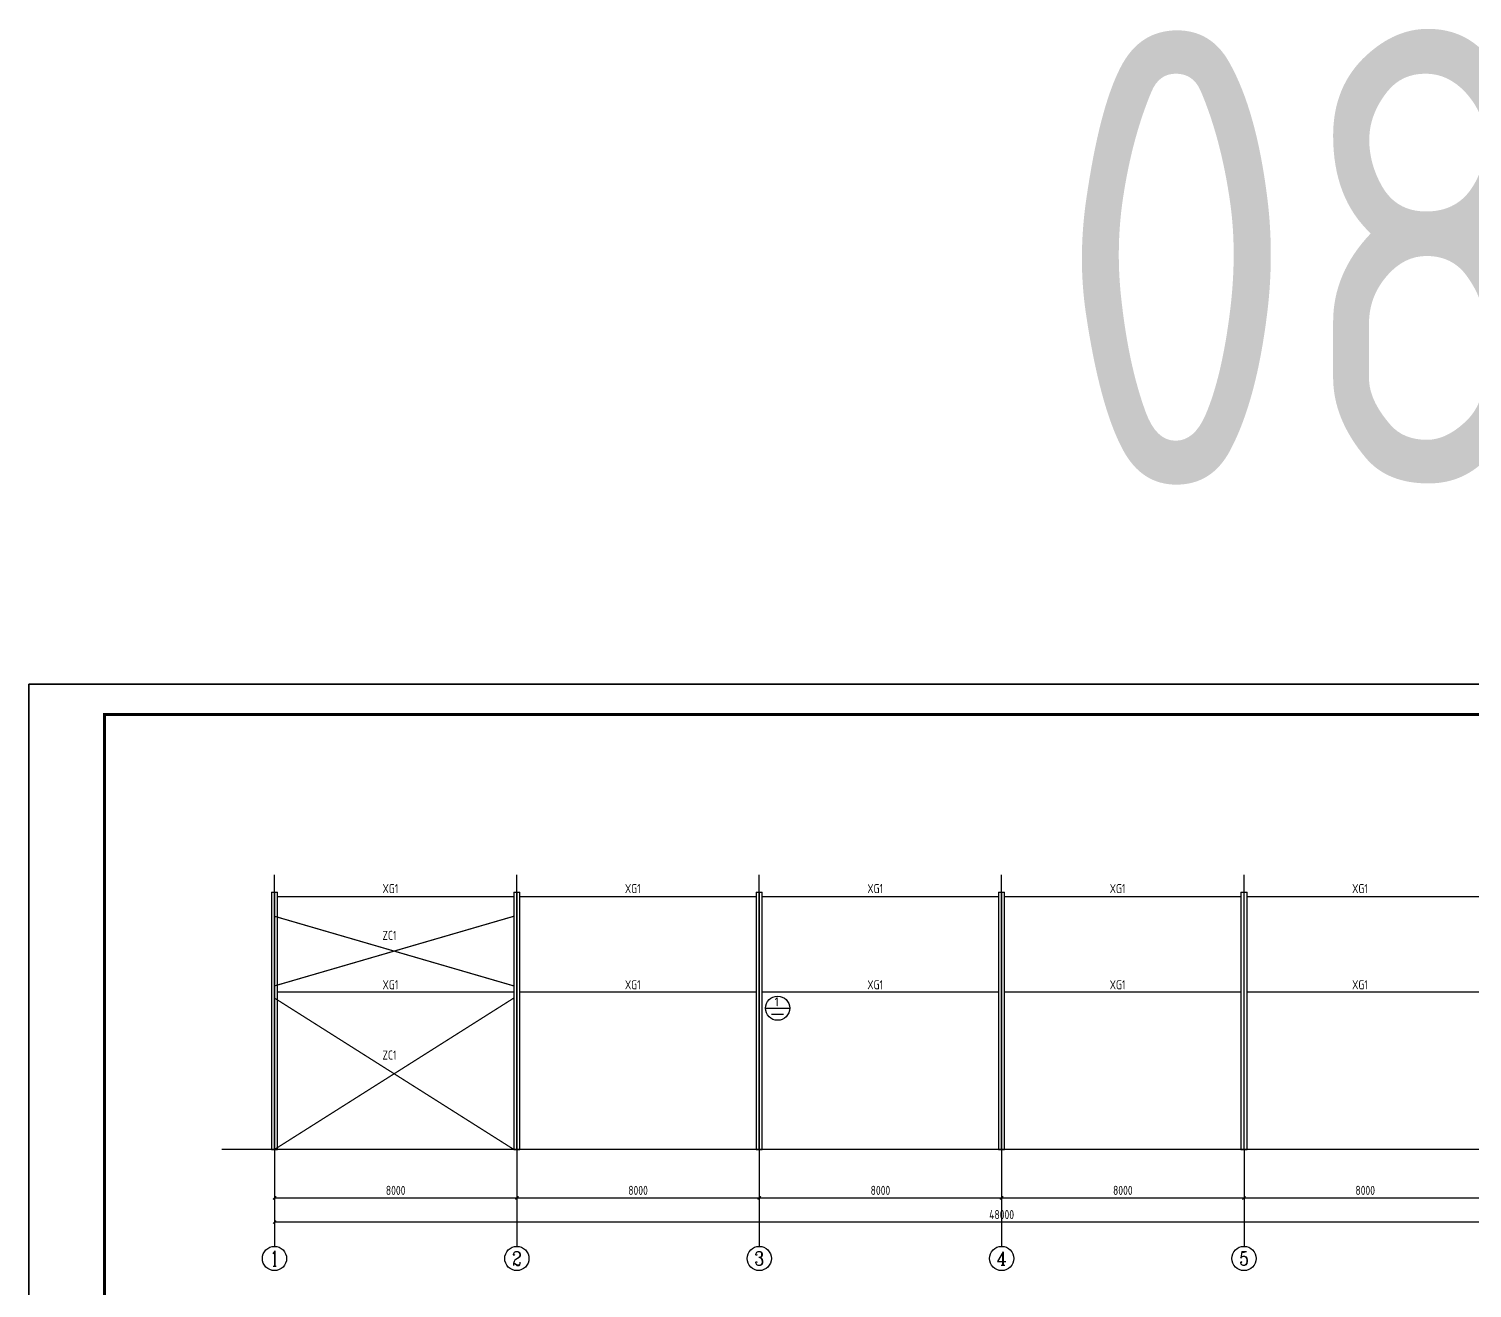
# Model space of a CAD drawing. Header units: millimetres. Extents: x 866561 to 877878, y 40199 to 44891.
# Drawn here: x 873151 to 873627.3, y 40601 to 41016.8 of the extents above; entities that cross this region are included whole.
import ezdxf
from ezdxf.enums import TextEntityAlignment as Align

# ---------------------------------------------------------------- set-up
doc = ezdxf.new("R2010")
doc.units = ezdxf.units.MM
doc.header["$LTSCALE"] = 1000
doc.header["$MEASUREMENT"] = 0
doc.linetypes.add('DOTE', pattern=[2.42, 2, -0.2, 0.02, -0.2])
for name, color, linetype in [('AXIS', 3, 'Continuous'), ('AXIS_TEXT', 7, 'Continuous'), ('DIM', 7, 'Continuous'), ('DOTE', 1, 'DOTE'), ('M_Prof', 2, 'Continuous'), ('支撑', 6, 'Continuous'), ('柱集中标注', 2, 'Continuous'), ('梁集中标注', 2, 'Continuous'), ('索引符号标注', 253, 'Continuous')]:
    doc.layers.add(name, color=color, linetype=linetype)
doc.styles.add('_TCH_AXIS', font='COMPLEX', dxfattribs={"bigfont": 'GBCBIG'})
doc.styles.add('COMPLEX', font='COMPLEX')
doc.styles.add('GBHZ', font='gbenor.shx', dxfattribs={"width": 0.9, "bigfont": 'gbcbig.shx'})
doc.dimstyles.new('Y100', dxfattribs={"dimscale": 0, "dimtxt": 3, "dimasz": 0.01, "dimexe": 1.2, "dimexo": 2, "dimgap": 1, "dimtad": 1, "dimdec": 0, "dimlfac": 100, "dimzin": 0, "dimdsep": 46, "dimtxsty": 'GBHZ', "dimblk": 'DX', "dimcen": 0.09, "dimdle": 1, "dimclrd": 7, "dimclre": 7, "dimclrt": 7, "dimadec": 0, "dimazin": 0, "dimtfac": 1, "dimtdec": 0, "dimtix": 1, "dimtmove": 2, "dimatfit": 3, "dimldrblk": 'DX', "dimfxl": 0, "dimtolj": 1, "dimtzin": 0, "dimarcsym": 0})

# ---------------------------------------------------------------- blocks, each defined once
blk = doc.blocks.new('_AXISO')
blk.add_circle((0, 0), 0.5)
at = {"layer": 'AXIS_TEXT', "style": 'COMPLEX', "width": 1.041667}
blk.add_attdef('A', text='', height=0.56, dxfattribs=at).set_placement((-0.25, -0.28), (0.25, -0.28), align=Align.FIT)
blk = doc.blocks.new('DX')
at = {"color": 0, "linetype": 'ByBlock', "const_width": 40}
blk.add_lwpolyline([(-54, -51), (46, 49)], dxfattribs=at)
blk = doc.blocks.new('*D599')
at = {"layer": 'Defpoints', "color": 0, "transparency": 16777216}
for p in [(873232.06, 40646.82), (873312.06, 40646.82), (873312.06, 40630.82)]:
    blk.add_point(p, dxfattribs=at)
at = {"layer": 'dim', "color": 7, "lineweight": -2, "transparency": 16777216}
for p, q in [((873232.06, 40644.82), (873232.06, 40629.62)), ((873312.06, 40644.82), (873312.06, 40629.62)), ((873232.07, 40630.82), (873312.05, 40630.82))]:
    blk.add_line(p, q, dxfattribs=at)
at = {"layer": 'dim', "color": 7, "lineweight": -2, "transparency": 16777216, "xscale": 0.01, "yscale": 0.01, "zscale": 0.01, "rotation": 180}
blk.add_blockref('DX', (873232.06, 40630.82), dxfattribs=at)
at = {"layer": 'dim', "color": 7, "lineweight": -2, "transparency": 16777216, "xscale": 0.01, "yscale": 0.01, "zscale": 0.01}
blk.add_blockref('DX', (873312.06, 40630.82), dxfattribs=at)
at = {"layer": 'dim', "color": 7, "transparency": 16777216, "insert": (873272.06, 40633.32), "char_height": 3, "attachment_point": 5, "style": 'GBHZ'}
blk.add_mtext('\\A1;8000', dxfattribs=at)
blk = doc.blocks.new('*D600')
at = {"layer": 'Defpoints', "color": 0, "transparency": 16777216}
for p in [(873312.06, 40646.82), (873392.06, 40646.82), (873392.06, 40630.82)]:
    blk.add_point(p, dxfattribs=at)
at = {"layer": 'dim', "color": 7, "lineweight": -2, "transparency": 16777216}
for p, q in [((873312.06, 40644.82), (873312.06, 40629.62)), ((873392.06, 40644.82), (873392.06, 40629.62)), ((873312.07, 40630.82), (873392.05, 40630.82))]:
    blk.add_line(p, q, dxfattribs=at)
at = {"layer": 'dim', "color": 7, "lineweight": -2, "transparency": 16777216, "xscale": 0.01, "yscale": 0.01, "zscale": 0.01, "rotation": 180}
blk.add_blockref('DX', (873312.06, 40630.82), dxfattribs=at)
at = {"layer": 'dim', "color": 7, "lineweight": -2, "transparency": 16777216, "xscale": 0.01, "yscale": 0.01, "zscale": 0.01}
blk.add_blockref('DX', (873392.06, 40630.82), dxfattribs=at)
at = {"layer": 'dim', "color": 7, "transparency": 16777216, "insert": (873352.06, 40633.32), "char_height": 3, "attachment_point": 5, "style": 'GBHZ'}
blk.add_mtext('\\A1;8000', dxfattribs=at)
blk = doc.blocks.new('*D601')
at = {"layer": 'Defpoints', "color": 0, "transparency": 16777216}
for p in [(873392.06, 40646.82), (873472.06, 40646.82), (873472.06, 40630.82)]:
    blk.add_point(p, dxfattribs=at)
at = {"layer": 'dim', "color": 7, "lineweight": -2, "transparency": 16777216}
for p, q in [((873392.06, 40644.82), (873392.06, 40629.62)), ((873472.06, 40644.82), (873472.06, 40629.62)), ((873392.07, 40630.82), (873472.05, 40630.82))]:
    blk.add_line(p, q, dxfattribs=at)
at = {"layer": 'dim', "color": 7, "lineweight": -2, "transparency": 16777216, "xscale": 0.01, "yscale": 0.01, "zscale": 0.01, "rotation": 180}
blk.add_blockref('DX', (873392.06, 40630.82), dxfattribs=at)
at = {"layer": 'dim', "color": 7, "lineweight": -2, "transparency": 16777216, "xscale": 0.01, "yscale": 0.01, "zscale": 0.01}
blk.add_blockref('DX', (873472.06, 40630.82), dxfattribs=at)
at = {"layer": 'dim', "color": 7, "transparency": 16777216, "insert": (873432.06, 40633.32), "char_height": 3, "attachment_point": 5, "style": 'GBHZ'}
blk.add_mtext('\\A1;8000', dxfattribs=at)
blk = doc.blocks.new('*D602')
at = {"layer": 'Defpoints', "color": 0, "transparency": 16777216}
for p in [(873472.06, 40646.82), (873552.06, 40646.82), (873552.06, 40630.82)]:
    blk.add_point(p, dxfattribs=at)
at = {"layer": 'dim', "color": 7, "lineweight": -2, "transparency": 16777216}
for p, q in [((873472.06, 40644.82), (873472.06, 40629.62)), ((873552.06, 40644.82), (873552.06, 40629.62)), ((873472.07, 40630.82), (873552.05, 40630.82))]:
    blk.add_line(p, q, dxfattribs=at)
at = {"layer": 'dim', "color": 7, "lineweight": -2, "transparency": 16777216, "xscale": 0.01, "yscale": 0.01, "zscale": 0.01, "rotation": 180}
blk.add_blockref('DX', (873472.06, 40630.82), dxfattribs=at)
at = {"layer": 'dim', "color": 7, "lineweight": -2, "transparency": 16777216, "xscale": 0.01, "yscale": 0.01, "zscale": 0.01}
blk.add_blockref('DX', (873552.06, 40630.82), dxfattribs=at)
at = {"layer": 'dim', "color": 7, "transparency": 16777216, "insert": (873512.06, 40633.32), "char_height": 3, "attachment_point": 5, "style": 'GBHZ'}
blk.add_mtext('\\A1;8000', dxfattribs=at)
blk = doc.blocks.new('*D603')
at = {"layer": 'Defpoints', "color": 0, "transparency": 16777216}
for p in [(873552.06, 40646.82), (873632.06, 40646.82), (873632.06, 40630.82)]:
    blk.add_point(p, dxfattribs=at)
at = {"layer": 'dim', "color": 7, "lineweight": -2, "transparency": 16777216}
for p, q in [((873552.06, 40644.82), (873552.06, 40629.62)), ((873632.06, 40644.82), (873632.06, 40629.62)), ((873552.07, 40630.82), (873632.05, 40630.82))]:
    blk.add_line(p, q, dxfattribs=at)
at = {"layer": 'dim', "color": 7, "lineweight": -2, "transparency": 16777216, "xscale": 0.01, "yscale": 0.01, "zscale": 0.01, "rotation": 180}
blk.add_blockref('DX', (873552.06, 40630.82), dxfattribs=at)
at = {"layer": 'dim', "color": 7, "lineweight": -2, "transparency": 16777216, "xscale": 0.01, "yscale": 0.01, "zscale": 0.01}
blk.add_blockref('DX', (873632.06, 40630.82), dxfattribs=at)
at = {"layer": 'dim', "color": 7, "transparency": 16777216, "insert": (873592.06, 40633.32), "char_height": 3, "attachment_point": 5, "style": 'GBHZ'}
blk.add_mtext('\\A1;8000', dxfattribs=at)
blk = doc.blocks.new('*D605')
at = {"layer": 'Defpoints', "color": 0, "transparency": 16777216}
for p in [(873232.06, 40646.82), (873712.06, 40646.82), (873232.06, 40622.82)]:
    blk.add_point(p, dxfattribs=at)
at = {"layer": 'dim', "color": 7, "lineweight": -2, "transparency": 16777216}
for p, q in [((873232.06, 40644.82), (873232.06, 40621.62)), ((873712.06, 40644.82), (873712.06, 40621.62)), ((873712.05, 40622.82), (873232.07, 40622.82))]:
    blk.add_line(p, q, dxfattribs=at)
at = {"layer": 'dim', "color": 7, "lineweight": -2, "transparency": 16777216, "xscale": 0.01, "yscale": 0.01, "zscale": 0.01, "rotation": 180}
blk.add_blockref('DX', (873232.06, 40622.82), dxfattribs=at)
at = {"layer": 'dim', "color": 7, "lineweight": -2, "transparency": 16777216, "xscale": 0.01, "yscale": 0.01, "zscale": 0.01}
blk.add_blockref('DX', (873712.06, 40622.82), dxfattribs=at)
at = {"layer": 'dim', "color": 7, "transparency": 16777216, "insert": (873472.06, 40625.32), "char_height": 3, "attachment_point": 5, "style": 'GBHZ'}
blk.add_mtext('\\A1;48000', dxfattribs=at)

msp = doc.modelspace()

# ---------------------------------------------------------------- linework, layer by layer
for p, q in [((873150.999, 40206.443), (873150.999, 40800.443)), ((873150.999, 40800.443), (873150.999, 40206.443))]:
    msp.add_line(p, q)
at = {"color": 0}
for p, q in [((873991.999, 40800.443), (873150.999, 40800.443)), ((873150.999, 40800.443), (873991.999, 40800.443))]:
    msp.add_line(p, q, dxfattribs=at)
at = {"color": 0, "const_width": 1}
msp.add_lwpolyline([(873981.999, 40216.443), (873175.999, 40216.443), (873175.999, 40790.443), (873981.999, 40790.443)], close=True, dxfattribs=at)
at = {"layer": 'AXIS', "color": 0}
for p, q in [((873232.058, 40646.821), (873232.058, 40614.821)), ((873312.058, 40646.821), (873312.058, 40614.821)), ((873392.058, 40646.821), (873392.058, 40614.821)), ((873472.058, 40646.821), (873472.058, 40614.821)), ((873552.058, 40646.821), (873552.058, 40614.821))]:
    msp.add_line(p, q, dxfattribs=at)
at = {"layer": 'DOTE', "linetype": 'DOTE'}
for p, q in [((873232.058, 40646.821), (873232.058, 40737.498)), ((873312.058, 40646.821), (873312.058, 40737.498)), ((873392.058, 40646.821), (873392.058, 40737.498)), ((873472.058, 40646.821), (873472.058, 40737.498)), ((873552.058, 40646.821), (873552.058, 40737.498))]:
    msp.add_line(p, q, dxfattribs=at)
at = {"layer": 'M_Prof'}
for p, q in [((873231.058, 40731.821), (873231.058, 40646.821)), ((873231.058, 40731.821), (873233.058, 40731.821)), ((873231.968, 40731.821), (873231.968, 40646.821)), ((873232.148, 40646.821), (873232.148, 40731.821)), ((873233.058, 40646.821), (873233.058, 40731.821)), ((873311.058, 40731.821), (873311.058, 40646.821)), ((873311.058, 40731.821), (873313.058, 40731.821)), ((873311.968, 40731.821), (873311.968, 40646.821)), ((873312.148, 40646.821), (873312.148, 40731.821)), ((873313.058, 40646.821), (873313.058, 40731.821)), ((873391.058, 40731.821), (873391.058, 40646.821)), ((873391.058, 40731.821), (873393.058, 40731.821)), ((873391.968, 40731.821), (873391.968, 40646.821)), ((873392.148, 40646.821), (873392.148, 40731.821)), ((873393.058, 40646.821), (873393.058, 40731.821)), ((873471.058, 40731.821), (873471.058, 40646.821)), ((873471.058, 40731.821), (873473.058, 40731.821)), ((873471.968, 40731.821), (873471.968, 40646.821)), ((873472.148, 40646.821), (873472.148, 40731.821)), ((873473.058, 40646.821), (873473.058, 40731.821)), ((873551.058, 40731.821), (873551.058, 40646.821)), ((873551.058, 40731.821), (873553.058, 40731.821)), ((873551.968, 40731.821), (873551.968, 40646.821)), ((873552.148, 40646.821), (873552.148, 40731.821)), ((873553.058, 40646.821), (873553.058, 40731.821)), ((873718.365, 40646.821), (873214.669, 40646.821)), ((873231.058, 40646.821), (873233.058, 40646.821)), ((873311.058, 40646.821), (873313.058, 40646.821)), ((873391.058, 40646.821), (873393.058, 40646.821)), ((873471.058, 40646.821), (873473.058, 40646.821)), ((873551.058, 40646.821), (873553.058, 40646.821))]:
    msp.add_line(p, q, dxfattribs=at)
at = {"layer": '支撑', "color": 6, "linetype": 'ByBlock', "const_width": 0.4}
for points in [[(873311.058, 40730.321), (873233.058, 40730.321)], [(873391.058, 40730.321), (873313.058, 40730.321)], [(873471.058, 40730.321), (873393.058, 40730.321)], [(873551.058, 40730.321), (873473.058, 40730.321)], [(873631.058, 40730.321), (873553.058, 40730.321)], [(873311.058, 40700.821), (873232.058, 40723.821)], [(873232.058, 40700.821), (873311.058, 40723.821)], [(873311.058, 40698.821), (873233.058, 40698.821)], [(873391.058, 40698.821), (873313.058, 40698.821)], [(873471.058, 40698.821), (873393.058, 40698.821)], [(873551.058, 40698.821), (873473.058, 40698.821)], [(873631.058, 40698.821), (873553.058, 40698.821)], [(873232.058, 40646.821), (873311.058, 40696.821)], [(873311.058, 40646.821), (873232.058, 40696.821)]]:
    msp.add_lwpolyline(points, dxfattribs=at)
at = {"layer": '索引符号标注'}
for p, q in [((873394.116, 40693.464), (873402.116, 40693.464)), ((873396.116, 40691.549), (873400.116, 40691.549))]:
    msp.add_line(p, q, dxfattribs=at)
msp.add_circle((873398.116, 40693.464), 4, dxfattribs=at)

# ---------------------------------------------------------------- block references
at = {"layer": 'AXIS', "color": 0}
ref = msp.add_blockref('_AXISO', (873232.058, 40610.821), dxfattribs=dict(at, xscale=8, yscale=8, zscale=8))
ref.add_attrib('A', '1', dxfattribs={"layer": 'AXIS_TEXT', "color": 0, "height": 5.147, "style": '_TCH_AXIS'}).set_placement((873230.955, 40608.247), (873233.161, 40608.247), align=Align.FIT)
ref = msp.add_blockref('_AXISO', (873312.058, 40610.821), dxfattribs=dict(at, xscale=8, yscale=8, zscale=8))
ref.add_attrib('A', '2', dxfattribs={"layer": 'AXIS_TEXT', "color": 0, "height": 4.659, "style": '_TCH_AXIS'}).set_placement((873310.505, 40608.491), (873313.611, 40608.491), align=Align.FIT)
ref = msp.add_blockref('_AXISO', (873392.058, 40610.821), dxfattribs=dict(at, xscale=8, yscale=8, zscale=8))
ref.add_attrib('A', '3', dxfattribs={"layer": 'AXIS_TEXT', "color": 0, "height": 4.659, "style": '_TCH_AXIS'}).set_placement((873390.505, 40608.491), (873393.611, 40608.491), align=Align.FIT)
ref = msp.add_blockref('_AXISO', (873472.058, 40610.821), dxfattribs=dict(at, xscale=8, yscale=8, zscale=8))
ref.add_attrib('A', '4', dxfattribs={"layer": 'AXIS_TEXT', "color": 0, "height": 4.454, "style": '_TCH_AXIS'}).set_placement((873470.361, 40608.594), (873473.755, 40608.594), align=Align.FIT)
ref = msp.add_blockref('_AXISO', (873552.058, 40610.821), dxfattribs=dict(at, xscale=8, yscale=8, zscale=8))
ref.add_attrib('A', '5', dxfattribs={"layer": 'AXIS_TEXT', "color": 0, "height": 4.659, "style": '_TCH_AXIS'}).set_placement((873550.505, 40608.491), (873553.611, 40608.491), align=Align.FIT)

# ---------------------------------------------------------------- texts
at = {"layer": '柱集中标注', "style": 'GBHZ', "width": 0.9}
for s, p in [('XG1', (873267.731, 40731.462)), ('XG1', (873347.731, 40731.462)), ('XG1', (873427.731, 40731.462)), ('XG1', (873507.731, 40731.462)), ('XG1', (873587.731, 40731.462)), ('ZC1', (873267.712, 40716.007)), ('XG1', (873267.731, 40699.712)), ('XG1', (873347.731, 40699.712)), ('XG1', (873427.731, 40699.712)), ('XG1', (873507.731, 40699.712)), ('XG1', (873587.731, 40699.712)), ('ZC1', (873267.712, 40676.494))]:
    msp.add_text(s, height=3, dxfattribs=at).set_placement(p)
at = {"layer": '梁集中标注', "style": 'GBHZ', "width": 0.9}
msp.add_text('08', height=150, dxfattribs=at).set_placement((873490.331, 40866.341))
at = {"layer": '索引符号标注', "style": 'GBHZ'}
msp.add_text('1', height=3, dxfattribs=at).set_placement((873397.179, 40694.09))

# ---------------------------------------------------------------- dimensions: what is measured, and where the dimension line sits
at = {"layer": 'dim'}
for base, p1, p2, picture, middle in [((873312.058, 40630.821), (873232.058, 40646.821), (873312.058, 40646.821), '*D599', (873272.058, 40633.321)), ((873232.058, 40622.821), (873712.058, 40646.821), (873232.058, 40646.821), '*D605', (873472.058, 40625.321)), ((873392.058, 40630.821), (873312.058, 40646.821), (873392.058, 40646.821), '*D600', (873352.058, 40633.321)), ((873472.058, 40630.821), (873392.058, 40646.821), (873472.058, 40646.821), '*D601', (873432.058, 40633.321)), ((873552.058, 40630.821), (873472.058, 40646.821), (873552.058, 40646.821), '*D602', (873512.058, 40633.321)), ((873632.058, 40630.821), (873552.058, 40646.821), (873632.058, 40646.821), '*D603', (873592.058, 40633.321))]:
    dim = msp.add_linear_dim(base=base, p1=p1, p2=p2, dimstyle='Y100', override={"dimscale": 1, "dimfxl": 2}, dxfattribs=at)
    dim.commit()
    dim.dimension.update_dxf_attribs({"geometry": picture, "text_midpoint": middle})

doc.saveas('drawing.dxf')
